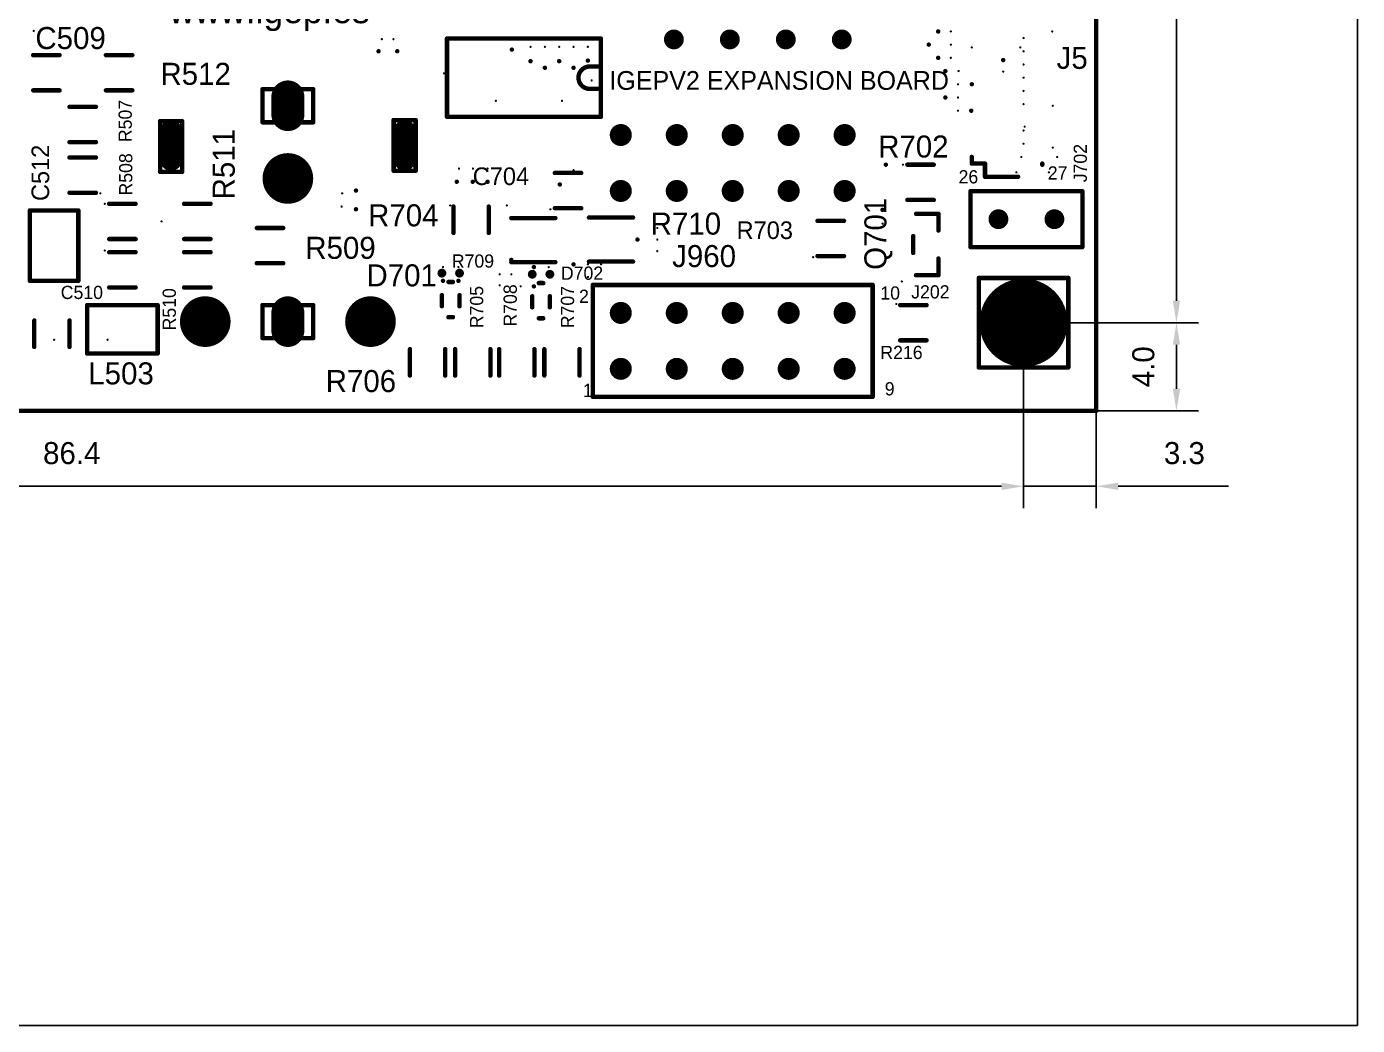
# Model space of a CAD drawing. Extents: x -22 to 197, y -17 to 116.
# Drawn here: x 136.5 to 196.9, y -16.6 to 28.7 of the extents above; entities that cross this region are included whole.
import ezdxf

# ---------------------------------------------------------------- set-up
doc = ezdxf.new("R2010")
doc.units = 0
doc.header["$MEASUREMENT"] = 0
doc.layers.get('0').update_dxf_attribs({"linetype": 'CONTINUOUS'})
doc.layers.get('DEFPOINTS').update_dxf_attribs({"linetype": 'CONTINUOUS'})
for name, color, linetype in [('DRILLDRAWING', 1, 'CONTINUOUS'), ('MECHANICAL1', 6, 'CONTINUOUS'), ('TOPOVERLAY', 2, 'CONTINUOUS')]:
    doc.layers.add(name, color=color, linetype=linetype)
doc.dimstyles.get("Standard").update_dxf_attribs({"dimtxt": 0.18, "dimasz": 0.18, "dimexe": 0.18, "dimexo": 0.0625, "dimgap": 0.09, "dimtad": 0, "dimtih": 1, "dimtoh": 1, "dimdec": 4, "dimzin": 0, "dimtxsty": 'STANDARD', "dimcen": 0.09, "dimazin": 3, "dimtfac": 1, "dimtdec": 4, "dimtofl": 0, "dimtmove": 0, "dimatfit": 3, "dimtolj": 1, "dimtzin": 0})

# ---------------------------------------------------------------- blocks, each defined once
blk = doc.blocks.new('*D3')
at = {"color": 0, "linetype": 'BYBLOCK'}
for p, q in [((95.35, 15.205), (95.35, 6.841)), ((181.75, 15.205), (181.75, 6.841)), ((96.35, 7.841), (180.75, 7.841))]:
    blk.add_line(p, q, dxfattribs=at)
for points in [[(96.35, 8.007), (96.35, 7.674), (95.35, 7.841)], [(180.75, 8.007), (180.75, 7.674), (181.75, 7.841)]]:
    blk.add_solid(points, dxfattribs=at)
at = {"layer": 'DEFPOINTS', "color": 0, "linetype": 'BYBLOCK'}
for p in [(95.35, 15.268), (181.75, 15.268), (181.75, 7.841)]:
    blk.add_point(p, dxfattribs=at)
at = {"color": 0, "linetype": 'BYBLOCK', "insert": (138.55, 9.341), "char_height": 1, "attachment_point": 5}
blk.add_mtext('\\A1;86.4', dxfattribs=at)
blk = doc.blocks.new('*D5')
at = {"color": 0, "linetype": 'BYBLOCK'}
for p, q in [((181.75, 15.205), (181.75, 6.841)), ((185.05, 11.205), (185.05, 6.841)), ((180.75, 7.841), (179.75, 7.841)), ((181.75, 7.841), (185.05, 7.841)), ((186.05, 7.841), (191.05, 7.841))]:
    blk.add_line(p, q, dxfattribs=at)
for points in [[(180.75, 8.007), (180.75, 7.674), (181.75, 7.841)], [(186.05, 8.007), (186.05, 7.674), (185.05, 7.841)]]:
    blk.add_solid(points, dxfattribs=at)
at = {"layer": 'DEFPOINTS', "color": 0, "linetype": 'BYBLOCK'}
for p in [(181.75, 15.268), (185.05, 11.268), (185.05, 7.841)]:
    blk.add_point(p, dxfattribs=at)
at = {"color": 0, "linetype": 'BYBLOCK', "insert": (189.05, 9.341), "char_height": 1, "attachment_point": 5}
blk.add_mtext('\\A1;3.3', dxfattribs=at)
blk = doc.blocks.new('*D6')
at = {"color": 0, "linetype": 'BYBLOCK'}
for p, q in [((181.812, 15.268), (189.69, 15.268)), ((188.69, 14.268), (188.69, 12.268)), ((185.112, 11.268), (189.69, 11.268))]:
    blk.add_line(p, q, dxfattribs=at)
for points in [[(188.523, 14.268), (188.856, 14.268), (188.69, 15.268)], [(188.523, 12.268), (188.856, 12.268), (188.69, 11.268)]]:
    blk.add_solid(points, dxfattribs=at)
at = {"layer": 'DEFPOINTS', "color": 0, "linetype": 'BYBLOCK'}
for p in [(181.75, 15.268), (185.05, 11.268), (188.69, 11.268)]:
    blk.add_point(p, dxfattribs=at)
at = {"color": 0, "linetype": 'BYBLOCK', "insert": (187.19, 13.268), "char_height": 1, "attachment_point": 5, "rotation": 90}
blk.add_mtext('\\A1;4.0', dxfattribs=at)
blk = doc.blocks.new('*D7')
at = {"color": 0, "linetype": 'BYBLOCK'}
for p, q in [((181.812, 71.268), (189.69, 71.268)), ((188.69, 16.268), (188.69, 70.268)), ((181.812, 15.268), (189.69, 15.268))]:
    blk.add_line(p, q, dxfattribs=at)
for points in [[(188.523, 70.268), (188.856, 70.268), (188.69, 71.268)], [(188.523, 16.268), (188.856, 16.268), (188.69, 15.268)]]:
    blk.add_solid(points, dxfattribs=at)
at = {"layer": 'DEFPOINTS', "color": 0, "linetype": 'BYBLOCK'}
for p in [(181.75, 71.268), (188.69, 71.268), (181.75, 15.268)]:
    blk.add_point(p, dxfattribs=at)
at = {"color": 0, "linetype": 'BYBLOCK', "insert": (187.19, 43.268), "char_height": 1, "attachment_point": 5, "rotation": 90}
blk.add_mtext('\\A1;56.0', dxfattribs=at)

msp = doc.modelspace()

# ---------------------------------------------------------------- linework, layer by layer
at = {"linetype": 'CONTINUOUS'}
msp.add_lwpolyline([(-22.345, -16.637), (196.901, -16.637), (196.901, 115.701), (-22.345, 115.701)], close=True, dxfattribs=at)
at = {"layer": 'DRILLDRAWING'}
for points, const_width in [([(185.05, 11.268), (185.05, 75.268)], 0.2), ([(148.359, 24.718), (148.359, 25.518)], 1.5), ([(147.209, 25.868), (149.509, 25.868)], 0.203), ([(147.209, 24.368), (147.209, 25.868)], 0.203), ([(149.509, 24.368), (149.509, 25.868)], 0.203), ([(142.559, 22.118), (142.559, 24.418)], 0.203), ([(142.559, 24.418), (143.559, 24.418)], 0.203), ([(143.059, 22.668), (143.059, 23.968)], 1), ([(143.559, 22.118), (143.559, 24.418)], 0.203), ([(147.209, 24.368), (149.509, 24.368)], 0.203), ([(153.159, 22.168), (153.159, 24.468)], 0.203), ([(153.159, 24.468), (154.159, 24.468)], 0.203), ([(153.659, 23.968), (153.659, 22.668)], 1), ([(154.159, 22.168), (154.159, 24.468)], 0.203), ([(142.559, 22.118), (143.559, 22.118)], 0.203), ([(153.159, 22.168), (154.159, 22.168)], 0.203), ([(148.359, 14.918), (148.359, 15.718)], 1.5), ([(147.209, 14.568), (147.209, 16.068)], 0.203), ([(147.209, 16.068), (149.509, 16.068)], 0.203), ([(149.509, 14.568), (149.509, 16.068)], 0.203), ([(147.209, 14.568), (149.509, 14.568)], 0.203), ([(92.05, 11.268), (185.05, 11.268)], 0.2)]:
    msp.add_lwpolyline(points, dxfattribs=dict(at, const_width=const_width))
for points, const_width in [([(136.8, 28.518, 1), (136.85, 28.518, 1)], 0.05), ([(139.475, 28.443, 1), (139.525, 28.443, 1)], 0.05), ([(165.654, 28.13, 1), (166.104, 28.13, 1)], 0.45), ([(168.194, 28.13, 1), (168.644, 28.13, 1)], 0.45), ([(170.734, 28.13, 1), (171.184, 28.13, 1)], 0.45), ([(173.274, 28.13, 1), (173.724, 28.13, 1)], 0.45), ([(177.825, 28.493, 1), (177.925, 28.493, 1)], 0.1), ([(178.425, 28.493, 1), (178.475, 28.493, 1)], 0.05), ([(183.025, 28.493, 1), (183.075, 28.493, 1)], 0.05), ([(152.6, 28.143, 1), (152.65, 28.143, 1)], 0.05), ([(153.125, 28.143, 1), (153.175, 28.143, 1)], 0.05), ([(158.05, 28.168, 1), (158.1, 28.168, 1)], 0.05), ([(159.35, 27.793, 1), (159.4, 27.793, 1)], 0.05), ([(160, 27.793, 1), (160.05, 27.793, 1)], 0.05), ([(160.65, 27.793, 1), (160.7, 27.793, 1)], 0.05), ([(161.3, 27.793, 1), (161.35, 27.793, 1)], 0.05), ([(161.95, 27.793, 1), (162, 27.793, 1)], 0.05), ([(177.4, 27.893, 1), (177.5, 27.893, 1)], 0.1), ([(178.425, 27.893, 1), (178.475, 27.893, 1)], 0.05), ([(179.375, 27.768, 1), (179.425, 27.768, 1)], 0.05), ([(181.575, 27.768, 1), (181.625, 27.768, 1)], 0.05), ([(181.725, 28.193, 1), (181.775, 28.193, 1)], 0.05), ([(152.425, 27.593, 1), (152.525, 27.593, 1)], 0.1), ([(153.275, 27.593, 1), (153.375, 27.593, 1)], 0.1), ([(158.475, 27.668, 1), (158.575, 27.668, 1)], 0.1), ([(159.325, 27.143, 1), (159.425, 27.143, 1)], 0.1), ([(160.625, 27.143, 1), (160.725, 27.143, 1)], 0.1), ([(161.925, 27.168, 1), (162.025, 27.168, 1)], 0.1), ([(177.825, 27.293, 1), (177.925, 27.293, 1)], 0.1), ([(178.425, 27.293, 1), (178.475, 27.293, 1)], 0.05), ([(180.775, 27.193, 1), (180.875, 27.193, 1)], 0.1), ([(181.725, 27.593, 1), (181.775, 27.593, 1)], 0.05), ([(155.425, 26.593, 1), (155.475, 26.593, 1)], 0.05), ([(159.975, 26.843, 1), (160.075, 26.843, 1)], 0.1), ([(161.275, 26.843, 1), (161.375, 26.843, 1)], 0.1), ([(178.15, 26.693, 1), (178.25, 26.693, 1)], 0.1), ([(178.775, 26.693, 1), (178.825, 26.693, 1)], 0.05), ([(180.8, 26.668, 1), (180.85, 26.668, 1)], 0.05), ([(181.725, 26.993, 1), (181.775, 26.993, 1)], 0.05), ([(147.984, 25.518, 1), (148.734, 25.518, 1)], 0.75), ([(162.125, 26.268, 1), (162.175, 26.268, 1)], 0.05), ([(178.75, 26.093, 1), (178.8, 26.093, 1)], 0.05), ([(179.35, 26.093, 1), (179.45, 26.093, 1)], 0.1), ([(181.725, 26.393, 1), (181.775, 26.393, 1)], 0.05), ([(140.775, 25.818, 1), (140.825, 25.818, 1)], 0.05), ([(147.158, 25.868, 1), (147.26, 25.868, 1)], 0.102), ([(147.158, 25.868, 1), (147.26, 25.868, 1)], 0.102), ([(147.984, 24.718, 1), (148.734, 24.718, 1)], 0.75), ([(149.458, 25.868, 1), (149.56, 25.868, 1)], 0.102), ([(149.458, 25.868, 1), (149.56, 25.868, 1)], 0.102), ([(157.775, 25.343, 1), (157.825, 25.343, 1)], 0.05), ([(160.775, 25.343, 1), (160.825, 25.343, 1)], 0.05), ([(178.15, 25.493, 1), (178.25, 25.493, 1)], 0.1), ([(178.75, 25.493, 1), (178.8, 25.493, 1)], 0.05), ([(181.725, 25.793, 1), (181.775, 25.793, 1)], 0.05), ([(178.75, 24.893, 1), (178.8, 24.893, 1)], 0.05), ([(179.325, 24.893, 1), (179.425, 24.893, 1)], 0.1), ([(181.725, 25.193, 1), (181.775, 25.193, 1)], 0.05), ([(183.05, 25.118, 1), (183.1, 25.118, 1)], 0.05), ([(142.508, 24.418, 1), (142.61, 24.418, 1)], 0.102), ([(142.508, 24.418, 1), (142.61, 24.418, 1)], 0.102), ([(142.809, 23.968, 1), (143.309, 23.968, 1)], 0.5), ([(143.508, 24.418, 1), (143.61, 24.418, 1)], 0.102), ([(143.508, 24.418, 1), (143.61, 24.418, 1)], 0.102), ([(147.158, 24.368, 1), (147.26, 24.368, 1)], 0.102), ([(147.158, 24.368, 1), (147.26, 24.368, 1)], 0.102), ([(149.458, 24.368, 1), (149.56, 24.368, 1)], 0.102), ([(149.458, 24.368, 1), (149.56, 24.368, 1)], 0.102), ([(153.108, 24.468, 1), (153.21, 24.468, 1)], 0.102), ([(153.108, 24.468, 1), (153.21, 24.468, 1)], 0.102), ([(153.409, 23.968, 1), (153.909, 23.968, 1)], 0.5), ([(154.108, 24.468, 1), (154.21, 24.468, 1)], 0.102), ([(154.108, 24.468, 1), (154.21, 24.468, 1)], 0.102), ([(163.22, 23.79, 1), (163.72, 23.79, 1)], 0.5), ([(165.76, 23.79, 1), (166.26, 23.79, 1)], 0.5), ([(168.3, 23.79, 1), (168.8, 23.79, 1)], 0.5), ([(170.84, 23.79, 1), (171.34, 23.79, 1)], 0.5), ([(173.38, 23.79, 1), (173.88, 23.79, 1)], 0.5), ([(181.775, 24.168, 1), (181.825, 24.168, 1)], 0.05), ([(181.725, 23.993, 1), (181.775, 23.993, 1)], 0.05), ([(142.809, 22.668, 1), (143.309, 22.668, 1)], 0.5), ([(147.784, 21.818, 1), (148.934, 21.818, 1)], 1.15), ([(153.409, 22.668, 1), (153.909, 22.668, 1)], 0.5), ([(181.725, 23.393, 1), (181.775, 23.393, 1)], 0.05), ([(183.05, 23.218, 1), (183.1, 23.218, 1)], 0.05), ([(175.45, 22.443, 1), (175.55, 22.443, 1)], 0.1), ([(176.25, 22.443, 1), (176.3, 22.443, 1)], 0.05), ([(181.625, 22.793, 1), (181.675, 22.793, 1)], 0.05), ([(183.25, 22.793, 1), (183.3, 22.793, 1)], 0.05), ([(142.508, 22.118, 1), (142.61, 22.118, 1)], 0.102), ([(142.508, 22.118, 1), (142.61, 22.118, 1)], 0.102), ([(143.508, 22.118, 1), (143.61, 22.118, 1)], 0.102), ([(143.508, 22.118, 1), (143.61, 22.118, 1)], 0.102), ([(153.108, 22.168, 1), (153.21, 22.168, 1)], 0.102), ([(153.108, 22.168, 1), (153.21, 22.168, 1)], 0.102), ([(154.108, 22.168, 1), (154.21, 22.168, 1)], 0.102), ([(154.108, 22.168, 1), (154.21, 22.168, 1)], 0.102), ([(155.975, 21.668, 1), (156.075, 21.668, 1)], 0.1), ([(156.1, 22.268, 1), (156.15, 22.268, 1)], 0.05), ([(156.7, 21.668, 1), (156.8, 21.668, 1)], 0.1), ([(156.735, 22.268, 1), (156.785, 22.268, 1)], 0.05), ([(157.375, 21.668, 1), (157.475, 21.668, 1)], 0.1), ([(157.4, 22.268, 1), (157.45, 22.268, 1)], 0.05), ([(161.3, 22.193, 1), (161.35, 22.193, 1)], 0.05), ([(163.22, 21.25, 1), (163.72, 21.25, 1)], 0.5), ([(165.76, 21.25, 1), (166.26, 21.25, 1)], 0.5), ([(168.3, 21.25, 1), (168.8, 21.25, 1)], 0.5), ([(170.84, 21.25, 1), (171.34, 21.25, 1)], 0.5), ([(173.38, 21.25, 1), (173.88, 21.25, 1)], 0.5), ([(181.4, 22.093, 1), (181.45, 22.093, 1)], 0.05), ([(182.875, 22.093, 1), (182.925, 22.093, 1)], 0.05), ([(139.825, 21.143, 1), (139.875, 21.143, 1)], 0.05), ([(150.8, 21.143, 1), (150.85, 21.143, 1)], 0.05), ([(150.8, 21.143, 1), (150.85, 21.143, 1)], 0.05), ([(151.4, 21.268, 1), (151.5, 21.268, 1)], 0.1), ([(160.65, 21.543, 1), (160.75, 21.543, 1)], 0.1), ([(140.025, 20.668, 1), (140.075, 20.668, 1)], 0.05), ([(150.775, 20.543, 1), (150.825, 20.543, 1)], 0.05), ([(150.775, 20.543, 1), (150.825, 20.543, 1)], 0.05), ([(155.7, 20.593, 1), (155.75, 20.593, 1)], 0.05), ([(158.275, 20.593, 1), (158.325, 20.593, 1)], 0.05), ([(151.4, 20.418, 1), (151.5, 20.418, 1)], 0.1), ([(160.25, 20.418, 1), (160.3, 20.418, 1)], 0.05), ([(175.3, 20.393, 1), (175.4, 20.393, 1)], 0.1), ([(180.385, 19.968, 1), (180.835, 19.968, 1)], 0.45), ([(182.925, 19.968, 1), (183.375, 19.968, 1)], 0.45), ([(142.6, 19.868, 1), (142.65, 19.868, 1)], 0.05), ([(165.1, 19.568, 1), (165.15, 19.568, 1)], 0.05), ([(175.325, 19.768, 1), (175.375, 19.768, 1)], 0.05), ([(164.175, 19.043, 1), (164.275, 19.043, 1)], 0.1), ([(165.1, 19.043, 1), (165.15, 19.043, 1)], 0.05), ([(140.025, 18.543, 1), (140.075, 18.543, 1)], 0.05), ([(158.45, 18.118, 1), (158.55, 18.118, 1)], 0.1), ([(165.1, 18.518, 1), (165.15, 18.518, 1)], 0.05), ([(172.175, 18.243, 1), (172.225, 18.243, 1)], 0.05), ([(155.375, 17.793, 1), (155.425, 17.793, 1)], 0.05), ([(156.075, 17.793, 1), (156.125, 17.793, 1)], 0.05), ([(157.95, 17.468, 1), (158, 17.468, 1)], 0.05), ([(158.475, 17.468, 1), (158.525, 17.468, 1)], 0.05), ([(159.475, 17.793, 1), (159.575, 17.793, 1)], 0.1), ([(160.175, 17.793, 1), (160.225, 17.793, 1)], 0.05), ([(160.175, 17.793, 1), (160.225, 17.793, 1)], 0.05), ([(161.275, 17.918, 1), (161.375, 17.918, 1)], 0.1), ([(161.95, 17.918, 1), (162, 17.918, 1)], 0.05), ([(162.55, 17.918, 1), (162.6, 17.918, 1)], 0.05), ([(155.35, 17.168, 1), (155.45, 17.168, 1)], 0.1), ([(156.05, 17.168, 1), (156.15, 17.168, 1)], 0.1), ([(157.95, 16.968, 1), (158, 16.968, 1)], 0.05), ([(158.9, 16.918, 1), (158.95, 16.918, 1)], 0.05), ([(159.475, 16.918, 1), (159.575, 16.918, 1)], 0.1), ([(161.95, 17.343, 1), (162, 17.343, 1)], 0.05), ([(176.2, 17.143, 1), (176.25, 17.143, 1)], 0.05), ([(180.75, 15.268, 1), (182.75, 15.268, 1)], 2), ([(144.034, 15.318, 1), (145.184, 15.318, 1)], 1.15), ([(147.984, 15.718, 1), (148.734, 15.718, 1)], 0.75), ([(151.534, 15.318, 1), (152.684, 15.318, 1)], 1.15), ([(147.158, 16.068, 1), (147.26, 16.068, 1)], 0.102), ([(147.158, 16.068, 1), (147.26, 16.068, 1)], 0.102), ([(149.458, 16.068, 1), (149.56, 16.068, 1)], 0.102), ([(149.458, 16.068, 1), (149.56, 16.068, 1)], 0.102), ([(163.22, 15.713, 1), (163.72, 15.713, 1)], 0.5), ([(165.76, 15.713, 1), (166.26, 15.713, 1)], 0.5), ([(168.3, 15.713, 1), (168.8, 15.713, 1)], 0.5), ([(170.84, 15.713, 1), (171.34, 15.713, 1)], 0.5), ([(173.38, 15.713, 1), (173.88, 15.713, 1)], 0.5), ([(175.95, 16.118, 1), (176, 16.118, 1)], 0.05), ([(147.984, 14.918, 1), (148.734, 14.918, 1)], 0.75), ([(181.75, 15.268, 1), (181.75, 15.268, 1)], 0.00000254), ([(181.75, 15.268, 1), (181.75, 15.268, 1)], 0.00000254), ([(137.725, 14.493, 1), (137.775, 14.493, 1)], 0.05), ([(140.15, 14.493, 1), (140.2, 14.493, 1)], 0.05), ([(147.158, 14.568, 1), (147.26, 14.568, 1)], 0.102), ([(147.158, 14.568, 1), (147.26, 14.568, 1)], 0.102), ([(149.458, 14.568, 1), (149.56, 14.568, 1)], 0.102), ([(149.458, 14.568, 1), (149.56, 14.568, 1)], 0.102), ([(163.22, 13.173, 1), (163.72, 13.173, 1)], 0.5), ([(165.76, 13.173, 1), (166.26, 13.173, 1)], 0.5), ([(168.3, 13.173, 1), (168.8, 13.173, 1)], 0.5), ([(170.84, 13.173, 1), (171.34, 13.173, 1)], 0.5), ([(173.38, 13.173, 1), (173.88, 13.173, 1)], 0.5), ([(185, 11.268, 1), (185.1, 11.268, 1)], 0.1), ([(185, 11.268, 1), (185.1, 11.268, 1)], 0.1)]:
    msp.add_lwpolyline(points, format="xyb", close=True, dxfattribs=dict(at, const_width=const_width))
at = {"layer": 'MECHANICAL1', "const_width": 0.2}
for points in [[(185.05, 11.268), (185.05, 75.268)], [(92.05, 11.268), (185.05, 11.268)]]:
    msp.add_lwpolyline(points, dxfattribs=at)
at = {"layer": 'MECHANICAL1', "const_width": 0.1}
msp.add_lwpolyline([(185, 11.268, 1), (185.1, 11.268, 1)], format="xyb", close=True, dxfattribs=at)
msp.add_lwpolyline([(185, 11.268, 1), (185.1, 11.268, 1)], format="xyb", close=True, dxfattribs=at)
at = {"layer": 'TOPOVERLAY'}
for points, const_width in [([(155.58, 28.171), (162.565, 28.171)], 0.2), ([(155.58, 24.615), (155.58, 28.171)], 0.2), ([(162.565, 26.901), (162.565, 28.171)], 0.2), ([(136.8, 27.418), (138, 27.418)], 0.2), ([(140.1, 27.418), (141.3, 27.418)], 0.2), ([(162.057, 26.901), (162.565, 26.901)], 0.2), ([(162.565, 25.885), (162.565, 26.901)], 0.2), ([(162.057, 25.885), (162.565, 25.885)], 0.2), ([(162.565, 24.615), (162.565, 25.885)], 0.2), ([(136.8, 25.818), (138, 25.818)], 0.2), ([(140.1, 25.818), (141.3, 25.818)], 0.2), ([(138.45, 25.068), (139.65, 25.068)], 0.2), ([(155.58, 24.615), (162.565, 24.615)], 0.2), ([(138.45, 23.468), (139.65, 23.468)], 0.2), ([(138.45, 22.768), (139.65, 22.768)], 0.2), ([(176.475, 22.443), (177.675, 22.443)], 0.2), ([(179.4, 22.493), (179.4, 22.793)], 0.203), ([(179.4, 22.493), (180, 22.493)], 0.203), ([(180, 21.893), (180, 22.493)], 0.203), ([(182.6, 22.443), (182.6, 22.493)], 0.203), ([(160.475, 22.068), (161.675, 22.068)], 0.2), ([(180, 21.893), (181.5, 21.893)], 0.203), ([(138.45, 21.168), (139.65, 21.168)], 0.2), ([(179.34, 18.698), (179.34, 21.238)], 0.2), ([(179.34, 21.238), (184.42, 21.238)], 0.2), ([(184.42, 18.698), (184.42, 21.238)], 0.2), ([(140.25, 20.668), (141.45, 20.668)], 0.2), ([(143.65, 20.668), (144.85, 20.668)], 0.2), ([(155.875, 19.343), (155.875, 20.543)], 0.2), ([(157.475, 19.343), (157.475, 20.543)], 0.2), ([(160.475, 20.468), (161.675, 20.468)], 0.2), ([(176.475, 20.843), (177.675, 20.843)], 0.2), ([(136.65, 17.168), (136.65, 20.368)], 0.2), ([(136.65, 20.368), (138.85, 20.368)], 0.2), ([(138.85, 17.168), (138.85, 20.368)], 0.2), ([(158.5, 20.018), (160.5, 20.018)], 0.2), ([(162.025, 20.043), (164.025, 20.043)], 0.2), ([(172.4, 19.893), (173.6, 19.893)], 0.2), ([(176.869, 20.215), (177.885, 20.215)], 0.2), ([(177.885, 19.453), (177.885, 20.215)], 0.2), ([(146.95, 19.568), (148.15, 19.568)], 0.2), ([(140.25, 19.068), (141.45, 19.068)], 0.2), ([(143.65, 19.068), (144.85, 19.068)], 0.2), ([(176.742, 18.437), (176.742, 19.199)], 0.2), ([(179.34, 18.698), (184.42, 18.698)], 0.2), ([(140.25, 18.468), (141.45, 18.468)], 0.2), ([(143.65, 18.468), (144.85, 18.468)], 0.2), ([(162.025, 18.043), (164.025, 18.043)], 0.2), ([(172.4, 18.293), (173.6, 18.293)], 0.2), ([(177.885, 17.421), (177.885, 18.183)], 0.2), ([(146.95, 17.968), (148.15, 17.968)], 0.2), ([(158.5, 18.018), (160.5, 18.018)], 0.2), ([(176.869, 17.421), (177.885, 17.421)], 0.2), ([(136.65, 17.168), (138.85, 17.168)], 0.2), ([(140.25, 16.868), (141.45, 16.868)], 0.2), ([(143.65, 16.868), (144.85, 16.868)], 0.2), ([(155.65, 17.118), (155.85, 17.118)], 0.203), ([(159.75, 17.068), (159.95, 17.068)], 0.203), ([(162.2, 11.903), (162.2, 16.983)], 0.203), ([(162.2, 16.983), (174.9, 16.983)], 0.203), ([(174.9, 11.903), (174.9, 16.983)], 0.203), ([(179.718, 17.3), (183.782, 17.3)], 0.203), ([(179.718, 13.236), (179.718, 17.3)], 0.203), ([(183.782, 13.236), (183.782, 17.3)], 0.203), ([(155.35, 16.018), (155.35, 16.518)], 0.203), ([(156.15, 16.018), (156.15, 16.518)], 0.203), ([(159.45, 15.968), (159.45, 16.468)], 0.203), ([(160.25, 15.968), (160.25, 16.468)], 0.203), ([(139.25, 13.868), (139.25, 16.068)], 0.2), ([(139.25, 16.068), (142.45, 16.068)], 0.2), ([(142.45, 13.868), (142.45, 16.068)], 0.2), ([(176.15, 16.068), (177.35, 16.068)], 0.2), ([(136.85, 14.168), (136.85, 15.368)], 0.2), ([(138.45, 14.168), (138.45, 15.368)], 0.2), ([(155.65, 15.518), (155.85, 15.518)], 0.203), ([(159.75, 15.468), (159.95, 15.468)], 0.203), ([(176.15, 14.468), (177.35, 14.468)], 0.2), ([(139.25, 13.868), (142.45, 13.868)], 0.2), ([(153.9, 12.868), (153.9, 14.068)], 0.2), ([(155.5, 12.868), (155.5, 14.068)], 0.2), ([(155.95, 12.868), (155.95, 14.068)], 0.2), ([(157.55, 12.868), (157.55, 14.068)], 0.2), ([(157.95, 12.868), (157.95, 14.068)], 0.2), ([(159.55, 12.868), (159.55, 14.068)], 0.2), ([(160, 12.868), (160, 14.068)], 0.2), ([(161.6, 12.868), (161.6, 14.068)], 0.2), ([(179.718, 13.236), (183.782, 13.236)], 0.203), ([(162.2, 11.903), (174.9, 11.903)], 0.203)]:
    msp.add_lwpolyline(points, dxfattribs=dict(at, const_width=const_width))
for points, const_width in [([(155.53, 28.171, 1), (155.63, 28.171, 1)], 0.1), ([(155.53, 28.171, 1), (155.63, 28.171, 1)], 0.1), ([(162.515, 28.171, 1), (162.615, 28.171, 1)], 0.1), ([(162.515, 28.171, 1), (162.615, 28.171, 1)], 0.1), ([(136.75, 27.418, 1), (136.85, 27.418, 1)], 0.1), ([(137.95, 27.418, 1), (138.05, 27.418, 1)], 0.1), ([(140.05, 27.418, 1), (140.15, 27.418, 1)], 0.1), ([(141.25, 27.418, 1), (141.35, 27.418, 1)], 0.1), ([(162.007, 26.901, 1), (162.107, 26.901, 1)], 0.1), ([(162.007, 26.901, 1), (162.107, 26.901, 1)], 0.1), ([(162.515, 26.901, 1), (162.615, 26.901, 1)], 0.1), ([(162.515, 26.901, 1), (162.615, 26.901, 1)], 0.1), ([(162.515, 26.901, 1), (162.615, 26.901, 1)], 0.1), ([(162.007, 25.885, 1), (162.107, 25.885, 1)], 0.1), ([(162.007, 25.885, 1), (162.107, 25.885, 1)], 0.1), ([(162.515, 25.885, 1), (162.615, 25.885, 1)], 0.1), ([(162.515, 25.885, 1), (162.615, 25.885, 1)], 0.1), ([(162.515, 25.885, 1), (162.615, 25.885, 1)], 0.1), ([(136.75, 25.818, 1), (136.85, 25.818, 1)], 0.1), ([(137.95, 25.818, 1), (138.05, 25.818, 1)], 0.1), ([(140.05, 25.818, 1), (140.15, 25.818, 1)], 0.1), ([(141.25, 25.818, 1), (141.35, 25.818, 1)], 0.1), ([(138.4, 25.068, 1), (138.5, 25.068, 1)], 0.1), ([(139.6, 25.068, 1), (139.7, 25.068, 1)], 0.1), ([(155.53, 24.615, 1), (155.63, 24.615, 1)], 0.1), ([(155.53, 24.615, 1), (155.63, 24.615, 1)], 0.1), ([(162.515, 24.615, 1), (162.615, 24.615, 1)], 0.1), ([(162.515, 24.615, 1), (162.615, 24.615, 1)], 0.1), ([(138.4, 23.468, 1), (138.5, 23.468, 1)], 0.1), ([(139.6, 23.468, 1), (139.7, 23.468, 1)], 0.1), ([(138.4, 22.768, 1), (138.5, 22.768, 1)], 0.1), ([(139.6, 22.768, 1), (139.7, 22.768, 1)], 0.1), ([(176.425, 22.443, 1), (176.525, 22.443, 1)], 0.1), ([(177.625, 22.443, 1), (177.725, 22.443, 1)], 0.1), ([(179.349, 22.793, 1), (179.45, 22.793, 1)], 0.102), ([(179.349, 22.493, 1), (179.45, 22.493, 1)], 0.102), ([(179.349, 22.493, 1), (179.45, 22.493, 1)], 0.102), ([(179.949, 22.493, 1), (180.05, 22.493, 1)], 0.102), ([(179.949, 22.493, 1), (180.05, 22.493, 1)], 0.102), ([(182.549, 22.493, 1), (182.65, 22.493, 1)], 0.102), ([(182.549, 22.443, 1), (182.65, 22.443, 1)], 0.102), ([(160.425, 22.068, 1), (160.525, 22.068, 1)], 0.1), ([(161.625, 22.068, 1), (161.725, 22.068, 1)], 0.1), ([(179.949, 21.893, 1), (180.05, 21.893, 1)], 0.102), ([(179.949, 21.893, 1), (180.05, 21.893, 1)], 0.102), ([(181.449, 21.893, 1), (181.55, 21.893, 1)], 0.102), ([(138.4, 21.168, 1), (138.5, 21.168, 1)], 0.1), ([(139.6, 21.168, 1), (139.7, 21.168, 1)], 0.1), ([(179.29, 21.238, 1), (179.39, 21.238, 1)], 0.1), ([(179.29, 21.238, 1), (179.39, 21.238, 1)], 0.1), ([(184.37, 21.238, 1), (184.47, 21.238, 1)], 0.1), ([(184.37, 21.238, 1), (184.47, 21.238, 1)], 0.1), ([(140.2, 20.668, 1), (140.3, 20.668, 1)], 0.1), ([(141.4, 20.668, 1), (141.5, 20.668, 1)], 0.1), ([(143.6, 20.668, 1), (143.7, 20.668, 1)], 0.1), ([(144.8, 20.668, 1), (144.9, 20.668, 1)], 0.1), ([(155.825, 20.543, 1), (155.925, 20.543, 1)], 0.1), ([(157.425, 20.543, 1), (157.525, 20.543, 1)], 0.1), ([(160.425, 20.468, 1), (160.525, 20.468, 1)], 0.1), ([(161.625, 20.468, 1), (161.725, 20.468, 1)], 0.1), ([(176.425, 20.843, 1), (176.525, 20.843, 1)], 0.1), ([(177.625, 20.843, 1), (177.725, 20.843, 1)], 0.1), ([(136.6, 20.368, 1), (136.7, 20.368, 1)], 0.1), ([(136.6, 20.368, 1), (136.7, 20.368, 1)], 0.1), ([(138.8, 20.368, 1), (138.9, 20.368, 1)], 0.1), ([(138.8, 20.368, 1), (138.9, 20.368, 1)], 0.1), ([(158.45, 20.018, 1), (158.55, 20.018, 1)], 0.1), ([(160.45, 20.018, 1), (160.55, 20.018, 1)], 0.1), ([(161.975, 20.043, 1), (162.075, 20.043, 1)], 0.1), ([(163.975, 20.043, 1), (164.075, 20.043, 1)], 0.1), ([(172.35, 19.893, 1), (172.45, 19.893, 1)], 0.1), ([(173.55, 19.893, 1), (173.65, 19.893, 1)], 0.1), ([(176.819, 20.215, 1), (176.919, 20.215, 1)], 0.1), ([(177.835, 20.215, 1), (177.935, 20.215, 1)], 0.1), ([(177.835, 20.215, 1), (177.935, 20.215, 1)], 0.1), ([(146.9, 19.568, 1), (147, 19.568, 1)], 0.1), ([(148.1, 19.568, 1), (148.2, 19.568, 1)], 0.1), ([(155.825, 19.343, 1), (155.925, 19.343, 1)], 0.1), ([(157.425, 19.343, 1), (157.525, 19.343, 1)], 0.1), ([(177.835, 19.453, 1), (177.935, 19.453, 1)], 0.1), ([(140.2, 19.068, 1), (140.3, 19.068, 1)], 0.1), ([(141.4, 19.068, 1), (141.5, 19.068, 1)], 0.1), ([(143.6, 19.068, 1), (143.7, 19.068, 1)], 0.1), ([(144.8, 19.068, 1), (144.9, 19.068, 1)], 0.1), ([(176.692, 19.199, 1), (176.792, 19.199, 1)], 0.1), ([(179.29, 18.698, 1), (179.39, 18.698, 1)], 0.1), ([(179.29, 18.698, 1), (179.39, 18.698, 1)], 0.1), ([(184.37, 18.698, 1), (184.47, 18.698, 1)], 0.1), ([(184.37, 18.698, 1), (184.47, 18.698, 1)], 0.1), ([(140.2, 18.468, 1), (140.3, 18.468, 1)], 0.1), ([(141.4, 18.468, 1), (141.5, 18.468, 1)], 0.1), ([(143.6, 18.468, 1), (143.7, 18.468, 1)], 0.1), ([(144.8, 18.468, 1), (144.9, 18.468, 1)], 0.1), ([(161.975, 18.043, 1), (162.075, 18.043, 1)], 0.1), ([(163.975, 18.043, 1), (164.075, 18.043, 1)], 0.1), ([(172.35, 18.293, 1), (172.45, 18.293, 1)], 0.1), ([(173.55, 18.293, 1), (173.65, 18.293, 1)], 0.1), ([(176.692, 18.437, 1), (176.792, 18.437, 1)], 0.1), ([(177.835, 18.183, 1), (177.935, 18.183, 1)], 0.1), ([(146.9, 17.968, 1), (147, 17.968, 1)], 0.1), ([(148.1, 17.968, 1), (148.2, 17.968, 1)], 0.1), ([(155.45, 17.518, 1), (155.25, 17.518, 1)], 0.2), ([(155.2, 17.518, 1), (155.3, 17.518, 1)], 0.1), ([(155.4, 17.518, 1), (155.5, 17.518, 1)], 0.1), ([(156.25, 17.518, 1), (156.05, 17.518, 1)], 0.2), ([(156, 17.518, 1), (156.1, 17.518, 1)], 0.1), ([(156.2, 17.518, 1), (156.3, 17.518, 1)], 0.1), ([(158.45, 18.018, 1), (158.55, 18.018, 1)], 0.1), ([(159.55, 17.468, 1), (159.35, 17.468, 1)], 0.2), ([(159.3, 17.468, 1), (159.4, 17.468, 1)], 0.1), ([(159.5, 17.468, 1), (159.6, 17.468, 1)], 0.1), ([(160.35, 17.468, 1), (160.15, 17.468, 1)], 0.2), ([(160.1, 17.468, 1), (160.2, 17.468, 1)], 0.1), ([(160.3, 17.468, 1), (160.4, 17.468, 1)], 0.1), ([(160.45, 18.018, 1), (160.55, 18.018, 1)], 0.1), ([(176.819, 17.421, 1), (176.919, 17.421, 1)], 0.1), ([(177.835, 17.421, 1), (177.935, 17.421, 1)], 0.1), ([(177.835, 17.421, 1), (177.935, 17.421, 1)], 0.1), ([(136.6, 17.168, 1), (136.7, 17.168, 1)], 0.1), ([(136.6, 17.168, 1), (136.7, 17.168, 1)], 0.1), ([(138.8, 17.168, 1), (138.9, 17.168, 1)], 0.1), ([(138.8, 17.168, 1), (138.9, 17.168, 1)], 0.1), ([(140.2, 16.868, 1), (140.3, 16.868, 1)], 0.1), ([(141.4, 16.868, 1), (141.5, 16.868, 1)], 0.1), ([(143.6, 16.868, 1), (143.7, 16.868, 1)], 0.1), ([(144.8, 16.868, 1), (144.9, 16.868, 1)], 0.1), ([(155.599, 17.118, 1), (155.7, 17.118, 1)], 0.102), ([(155.799, 17.118, 1), (155.9, 17.118, 1)], 0.102), ([(159.699, 17.068, 1), (159.8, 17.068, 1)], 0.102), ([(159.899, 17.068, 1), (160, 17.068, 1)], 0.102), ([(162.149, 16.983, 1), (162.25, 16.983, 1)], 0.102), ([(162.149, 16.983, 1), (162.25, 16.983, 1)], 0.102), ([(174.849, 16.983, 1), (174.95, 16.983, 1)], 0.102), ([(174.849, 16.983, 1), (174.95, 16.983, 1)], 0.102), ([(179.667, 17.3, 1), (179.768, 17.3, 1)], 0.102), ([(179.667, 17.3, 1), (179.768, 17.3, 1)], 0.102), ([(183.731, 17.3, 1), (183.832, 17.3, 1)], 0.102), ([(183.731, 17.3, 1), (183.832, 17.3, 1)], 0.102), ([(155.299, 16.518, 1), (155.4, 16.518, 1)], 0.102), ([(156.099, 16.518, 1), (156.2, 16.518, 1)], 0.102), ([(159.399, 16.468, 1), (159.5, 16.468, 1)], 0.102), ([(160.199, 16.468, 1), (160.3, 16.468, 1)], 0.102), ([(139.2, 16.068, 1), (139.3, 16.068, 1)], 0.1), ([(139.2, 16.068, 1), (139.3, 16.068, 1)], 0.1), ([(142.4, 16.068, 1), (142.5, 16.068, 1)], 0.1), ([(142.4, 16.068, 1), (142.5, 16.068, 1)], 0.1), ([(155.299, 16.018, 1), (155.4, 16.018, 1)], 0.102), ([(156.099, 16.018, 1), (156.2, 16.018, 1)], 0.102), ([(159.399, 15.968, 1), (159.5, 15.968, 1)], 0.102), ([(160.199, 15.968, 1), (160.3, 15.968, 1)], 0.102), ([(176.1, 16.068, 1), (176.2, 16.068, 1)], 0.1), ([(177.3, 16.068, 1), (177.4, 16.068, 1)], 0.1), ([(136.8, 15.368, 1), (136.9, 15.368, 1)], 0.1), ([(138.4, 15.368, 1), (138.5, 15.368, 1)], 0.1), ([(155.599, 15.518, 1), (155.7, 15.518, 1)], 0.102), ([(155.799, 15.518, 1), (155.9, 15.518, 1)], 0.102), ([(159.699, 15.468, 1), (159.8, 15.468, 1)], 0.102), ([(159.899, 15.468, 1), (160, 15.468, 1)], 0.102), ([(176.1, 14.468, 1), (176.2, 14.468, 1)], 0.1), ([(177.3, 14.468, 1), (177.4, 14.468, 1)], 0.1), ([(136.8, 14.168, 1), (136.9, 14.168, 1)], 0.1), ([(138.4, 14.168, 1), (138.5, 14.168, 1)], 0.1), ([(139.2, 13.868, 1), (139.3, 13.868, 1)], 0.1), ([(139.2, 13.868, 1), (139.3, 13.868, 1)], 0.1), ([(142.4, 13.868, 1), (142.5, 13.868, 1)], 0.1), ([(142.4, 13.868, 1), (142.5, 13.868, 1)], 0.1), ([(153.85, 14.068, 1), (153.95, 14.068, 1)], 0.1), ([(155.45, 14.068, 1), (155.55, 14.068, 1)], 0.1), ([(155.9, 14.068, 1), (156, 14.068, 1)], 0.1), ([(157.5, 14.068, 1), (157.6, 14.068, 1)], 0.1), ([(157.9, 14.068, 1), (158, 14.068, 1)], 0.1), ([(159.5, 14.068, 1), (159.6, 14.068, 1)], 0.1), ([(159.95, 14.068, 1), (160.05, 14.068, 1)], 0.1), ([(161.55, 14.068, 1), (161.65, 14.068, 1)], 0.1), ([(179.667, 13.236, 1), (179.768, 13.236, 1)], 0.102), ([(179.667, 13.236, 1), (179.768, 13.236, 1)], 0.102), ([(183.731, 13.236, 1), (183.832, 13.236, 1)], 0.102), ([(183.731, 13.236, 1), (183.832, 13.236, 1)], 0.102), ([(153.85, 12.868, 1), (153.95, 12.868, 1)], 0.1), ([(155.45, 12.868, 1), (155.55, 12.868, 1)], 0.1), ([(155.9, 12.868, 1), (156, 12.868, 1)], 0.1), ([(157.5, 12.868, 1), (157.6, 12.868, 1)], 0.1), ([(157.9, 12.868, 1), (158, 12.868, 1)], 0.1), ([(159.5, 12.868, 1), (159.6, 12.868, 1)], 0.1), ([(159.95, 12.868, 1), (160.05, 12.868, 1)], 0.1), ([(161.55, 12.868, 1), (161.65, 12.868, 1)], 0.1), ([(162.149, 11.903, 1), (162.25, 11.903, 1)], 0.102), ([(162.149, 11.903, 1), (162.25, 11.903, 1)], 0.102), ([(174.849, 11.903, 1), (174.95, 11.903, 1)], 0.102), ([(174.849, 11.903, 1), (174.95, 11.903, 1)], 0.102)]:
    msp.add_lwpolyline(points, format="xyb", close=True, dxfattribs=dict(at, const_width=const_width))
at = {"layer": 'TOPOVERLAY', "const_width": 0.2}
msp.add_lwpolyline([(162.057, 25.885, -1), (162.057, 26.901)], format="xyb", dxfattribs=at)

# ---------------------------------------------------------------- texts
at = {"layer": 'TOPOVERLAY'}
for s, height, p in [('www.igep.es', 1.2, (142.975, 28.868)), ('J960', 1, (165.8, 17.793))]:
    msp.add_text(s, height=height, dxfattribs=at).set_placement(p)
for s, height, rotation, p in [('C509', 1, 360, (136.9, 27.693)), ('J5', 1, 360, (183.25, 26.793)), ('R512', 1, 360, (142.575, 26.068)), ('IGEPV2 EXPANSION BOARD', 0.85, 360, (162.95, 25.843)), ('R507', 0.6, 90, (141.275, 23.468)), ('R511', 1, 90, (145.95, 20.868)), ('R702', 1, 360, (175.15, 22.768)), ('C512', 0.8, 90, (137.525, 20.793)), ('J702', 0.6, 90, (184.625, 21.643)), ('R508', 0.6, 90, (141.3, 21.043)), ('27', 0.6, 360, (182.85, 21.768)), ('C704', 0.8, 360, (156.75, 21.518)), ('26', 0.6, 360, (178.8, 21.593)), ('R704', 1, 360, (152, 19.643)), ('Q701', 1, 90, (175.525, 17.668)), ('R710', 1, 360, (164.825, 19.268)), ('R703', 0.8, 360, (168.725, 19.068)), ('R509', 1, 360, (149.15, 18.168)), ('R709', 0.6, 360, (155.8, 17.768)), ('D701', 1, 360, (151.925, 16.918)), ('D702', 0.6, 360, (160.75, 17.218)), ('C510', 0.6, 360, (138.05, 16.343)), ('R708', 0.6, 90, (158.75, 15.093)), ('10', 0.6, 360, (175.25, 16.318)), ('J202', 0.6, 360, (176.65, 16.368)), ('R510', 0.6, 90, (143.275, 14.918)), ('R705', 0.6, 90, (157.225, 15.018)), ('R707', 0.6, 90, (161.35, 15.018)), ('2', 0.6, 360, (161.575, 16.168)), ('R216', 0.6, 360, (175.25, 13.618)), ('L503', 1, 360, (139.3, 12.468)), ('R706', 1, 360, (150.075, 12.118)), ('1', 0.6, 360, (161.75, 11.893)), ('9', 0.6, 360, (175.45, 11.968))]:
    msp.add_text(s, height=height, rotation=rotation, dxfattribs=at).set_placement(p)

# ---------------------------------------------------------------- dimensions: what is measured, and where the dimension line sits
at = {"linetype": 'CONTINUOUS'}
for base, p2, picture, middle in [((188.69, 71.268), (181.75, 71.268), '*D7', (187.19, 43.268)), ((188.69, 11.268), (185.05, 11.268), '*D6', (187.19, 13.268))]:
    dim = msp.add_linear_dim(base=base, p1=(181.75, 15.268), p2=p2, angle=90, dimstyle='STANDARD', override={"dimtxt": 1, "dimasz": 1, "dimexe": 1, "dimgap": 1, "dimtad": 1, "dimtih": 0, "dimtoh": 0, "dimdec": 1, "dimtdec": 1, "dimtofl": 1}, dxfattribs=at)
    dim.commit()
    dim.dimension.update_dxf_attribs({"geometry": picture, "text_midpoint": middle})
for base, p1, p2, picture, middle in [((181.75, 7.841), (95.35, 15.268), (181.75, 15.268), '*D3', (138.55, 9.341)), ((185.05, 7.841), (181.75, 15.268), (185.05, 11.268), '*D5', (189.05, 9.341))]:
    dim = msp.add_linear_dim(base=base, p1=p1, p2=p2, dimstyle='STANDARD', override={"dimtxt": 1, "dimasz": 1, "dimexe": 1, "dimgap": 1, "dimtad": 1, "dimtih": 0, "dimtoh": 0, "dimdec": 1, "dimtdec": 1, "dimtofl": 1}, dxfattribs=at)
    dim.commit()
    dim.dimension.update_dxf_attribs({"geometry": picture, "text_midpoint": middle})

doc.saveas('drawing.dxf')
